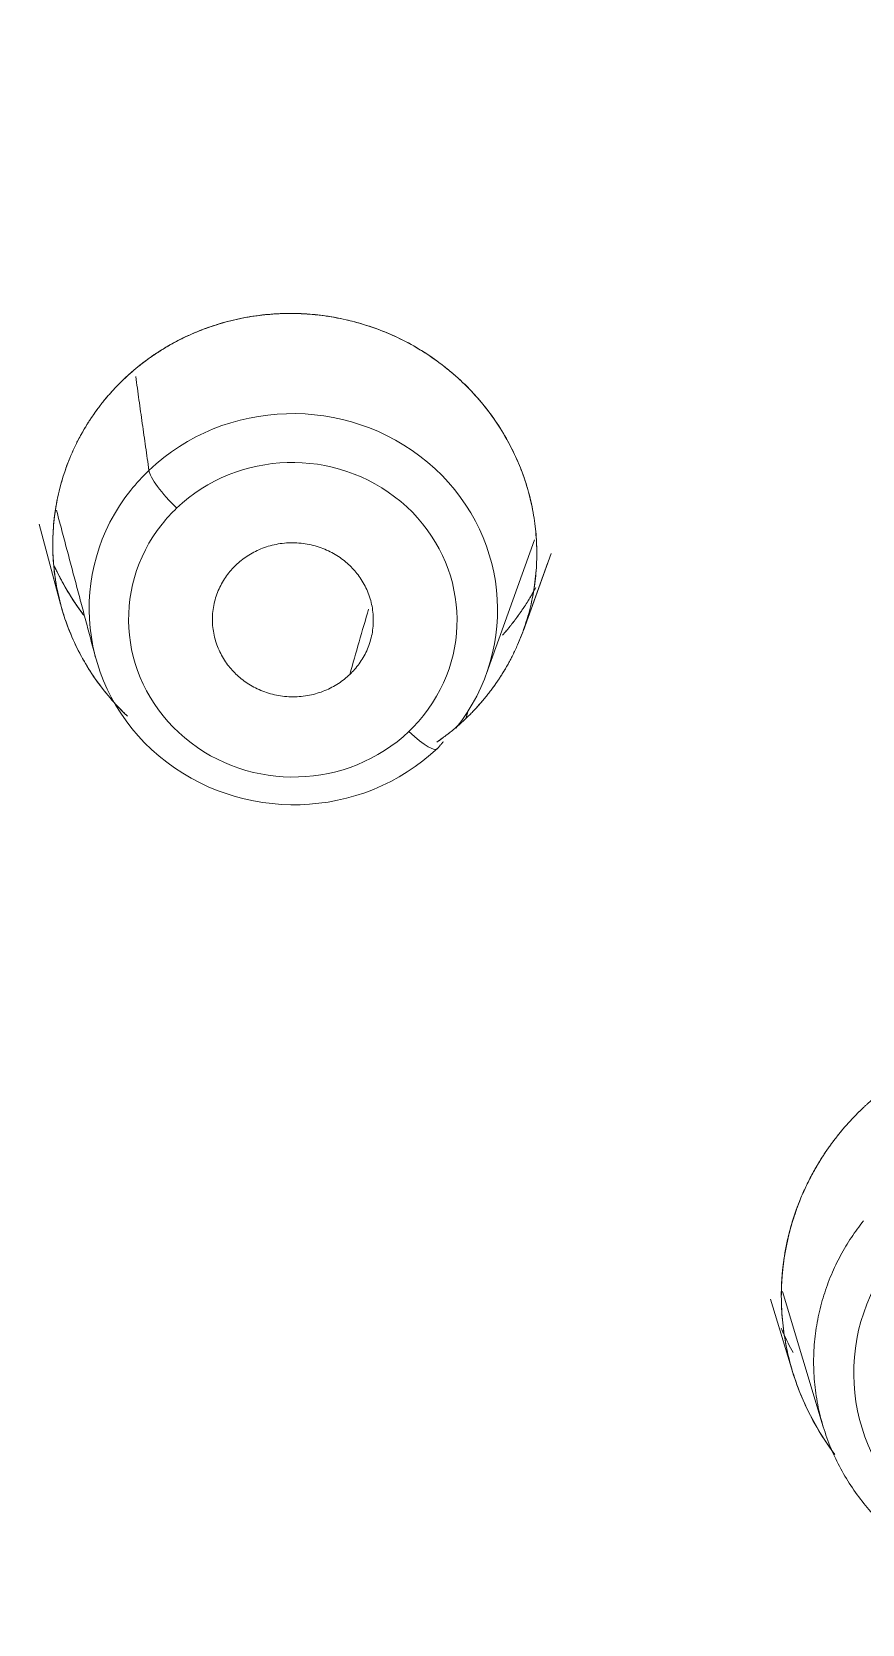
# Model space of a CAD drawing. Extents: x 5217 to 6345, y 0 to 827.
# Drawn here: x 5738.27 to 5744.47, y 501.82 to 513.7 of the extents above; entities that cross this region are included whole.
import ezdxf

# ---------------------------------------------------------------- set-up
doc = ezdxf.new("R2010")
doc.units = 0
doc.header["$LTSCALE"] = 30
doc.header["$MEASUREMENT"] = 0
doc.linetypes.add('HIDDEN2', pattern=[4.7625, 3.175, -1.5875])
doc.layers.add('1', color=7, linetype='CONTINUOUS')
doc.layers.add('2', color=1, linetype='HIDDEN2')

msp = doc.modelspace()

# ---------------------------------------------------------------- linework, layer by layer
at = {"layer": '1', "color": 7, "linetype": 'Continuous', "lineweight": 18}
for p, q in [((5738.33, 510.023), (5738.489, 509.427)), ((5738.33, 510.023), (5738.489, 509.427)), ((5741.666, 508.91), (5742.024, 509.908)), ((5741.939, 509.226), (5742.123, 509.738)), ((5741.941, 509.232), (5742.147, 509.806)), ((5741.53, 508.633), (5741.511, 508.574)), ((5741.511, 508.574), (5741.53, 508.633)), ((5741.511, 508.574), (5741.53, 508.633)), ((5741.53, 508.633), (5741.511, 508.574)), ((5743.873, 504.302), (5744.178, 503.294)), ((5743.785, 504.246), (5743.948, 503.706)), ((5743.785, 504.246), (5743.948, 503.706))]:
    msp.add_line(p, q, dxfattribs=at)
for centre, major_axis, ratio, start_param, end_param in [((5757.244, 496.519), (-59.628, 0), 0.953717, 3.141593, 6.283185), ((5757.244, 496.519), (-59.628, 0), 0.953717, 3.141593, 6.274276), ((5740.225, 509.39), (-1.522, 0.065), 0.957283, 2.532497, 5.538581), ((5740.225, 509.39), (-1.522, 0.065), 0.957283, 5.67409, 8.680174)]:
    msp.add_ellipse(centre, major_axis=major_axis, ratio=ratio, start_param=start_param, end_param=end_param, dxfattribs=at)
at = {"layer": '1', "color": 7, "linetype": 'Continuous', "lineweight": 13}
for centre, major_axis, ratio, start_param, end_param in [((5740.221, 509.311), (-1.224, 0.052), 0.957283, 2.532497, 5.538581), ((5740.225, 509.39), (-1.522, 0.065), 0.957283, 5.538581, 5.67409), ((5739.359, 510.23), (-0.207, 0.217), 0.212631, 0.288226, 1.772705), ((5740.221, 509.311), (-1.224, 0.052), 0.957283, 5.538581, 5.67409), ((5740.221, 509.311), (-1.224, 0.052), 0.957283, 5.67409, 8.680174), ((5740.221, 509.311), (-1.224, 0.052), 0.957283, 2.396988, 2.532497), ((5741.091, 508.565), (-0.207, 0.217), 0.212631, 1.772705, 3.257185), ((5745.93, 503.694), (-1.525, 0), 0.953717, 5.633913, 8.63938)]:
    msp.add_ellipse(centre, major_axis=major_axis, ratio=ratio, start_param=start_param, end_param=end_param, dxfattribs=at)
at = {"layer": '1', "color": 7, "linetype": 'Continuous', "lineweight": 18}
for points, knots in [([(5759.712, 439.668), (5760.292, 439.691), (5761.968, 439.78), (5764.735, 440.04), (5767.995, 440.52), (5771.222, 441.172), (5774.407, 441.992), (5777.54, 442.979), (5780.611, 444.129), (5783.61, 445.439), (5786.529, 446.905), (5789.359, 448.523), (5792.092, 450.287), (5794.718, 452.192), (5797.229, 454.232), (5799.619, 456.402), (5801.88, 458.694), (5804.005, 461.101), (5805.987, 463.617), (5807.821, 466.233), (5809.501, 468.942), (5811.021, 471.735), (5812.378, 474.604), (5813.566, 477.54), (5814.583, 480.534), (5815.426, 483.576), (5816.091, 486.659), (5816.577, 489.772), (5816.882, 492.905), (5817.005, 496.05), (5816.947, 499.196), (5816.706, 502.335), (5816.285, 505.456), (5815.684, 508.55), (5814.904, 511.608), (5813.949, 514.62), (5812.822, 517.578), (5811.525, 520.471), (5810.063, 523.292), (5808.44, 526.031), (5806.66, 528.681), (5804.731, 531.234), (5802.657, 533.681), (5800.444, 536.015), (5798.1, 538.229), (5795.631, 540.316), (5793.045, 542.27), (5790.35, 544.085), (5787.555, 545.755), (5784.667, 547.276), (5781.695, 548.643), (5778.649, 549.85), (5775.538, 550.896), (5772.371, 551.776), (5769.157, 552.489), (5765.908, 553.031), (5762.632, 553.401), (5759.34, 553.598), (5756.041, 553.622), (5752.746, 553.471), (5749.464, 553.148), (5746.207, 552.652), (5742.982, 551.986), (5739.802, 551.151), (5736.674, 550.149), (5733.609, 548.985), (5730.617, 547.661), (5727.705, 546.181), (5724.883, 544.551), (5722.16, 542.774), (5719.544, 540.857), (5717.043, 538.805), (5714.664, 536.624), (5712.415, 534.322), (5710.302, 531.904), (5708.333, 529.379), (5706.512, 526.755), (5704.847, 524.038), (5703.34, 521.238), (5701.998, 518.363), (5700.825, 515.422), (5699.823, 512.423), (5698.996, 509.377), (5698.347, 506.291), (5697.877, 503.176), (5697.588, 500.041), (5697.48, 496.896), (5697.555, 493.75), (5697.811, 490.612), (5698.249, 487.493), (5698.866, 484.402), (5699.661, 481.348), (5700.631, 478.34), (5701.774, 475.388), (5703.085, 472.5), (5704.562, 469.686), (5706.199, 466.954), (5707.991, 464.313), (5709.934, 461.769), (5712.021, 459.332), (5714.245, 457.008), (5716.601, 454.805), (5719.08, 452.73), (5721.676, 450.788), (5724.38, 448.985), (5727.184, 447.328), (5730.08, 445.82), (5733.058, 444.468), (5736.111, 443.274), (5739.227, 442.243), (5742.399, 441.377), (5745.616, 440.68), (5748.868, 440.153), (5751.926, 439.822), (5753.898, 439.702), (5754.776, 439.668)], [0, 0, 0, 0, 0.004702, 0.013606, 0.022511, 0.031416, 0.040321, 0.049226, 0.058131, 0.067035, 0.07594, 0.084844, 0.093748, 0.102652, 0.111556, 0.120459, 0.129362, 0.138265, 0.147168, 0.15607, 0.164972, 0.173874, 0.182775, 0.191676, 0.200577, 0.209478, 0.218378, 0.227279, 0.236179, 0.245079, 0.253978, 0.262878, 0.271778, 0.280678, 0.289578, 0.298478, 0.307379, 0.316279, 0.32518, 0.334081, 0.342982, 0.351884, 0.360785, 0.369687, 0.37859, 0.387493, 0.396396, 0.405299, 0.414202, 0.423106, 0.43201, 0.440914, 0.449818, 0.458723, 0.467628, 0.476532, 0.485437, 0.494342, 0.503247, 0.512152, 0.521057, 0.529962, 0.538867, 0.547772, 0.556677, 0.565582, 0.574486, 0.583391, 0.592295, 0.601199, 0.610103, 0.619007, 0.62791, 0.636813, 0.645716, 0.654619, 0.663521, 0.672423, 0.681325, 0.690226, 0.699127, 0.708028, 0.716929, 0.725829, 0.734729, 0.743629, 0.752529, 0.761429, 0.770329, 0.779229, 0.788129, 0.797029, 0.805929, 0.814829, 0.82373, 0.832631, 0.841532, 0.850433, 0.859334, 0.868236, 0.877138, 0.886041, 0.894944, 0.903847, 0.91275, 0.921653, 0.930557, 0.939461, 0.948365, 0.95727, 0.966174, 0.975079, 0.983983, 0.992888, 1, 1, 1, 1]), ([(5793.07, 451.033), (5793.622, 451.416), (5795.04, 452.443), (5797.228, 454.234), (5799.62, 456.401), (5801.88, 458.694), (5804.005, 461.101), (5805.987, 463.617), (5807.821, 466.233), (5809.501, 468.942), (5811.021, 471.735), (5812.378, 474.604), (5813.566, 477.54), (5814.583, 480.534), (5815.426, 483.576), (5816.091, 486.659), (5816.577, 489.772), (5816.882, 492.905), (5817.005, 496.05), (5816.947, 499.196), (5816.706, 502.335), (5816.285, 505.456), (5815.684, 508.55), (5814.904, 511.608), (5813.949, 514.62), (5812.822, 517.578), (5811.525, 520.471), (5810.063, 523.292), (5808.44, 526.031), (5806.66, 528.681), (5804.731, 531.234), (5802.657, 533.681), (5800.444, 536.015), (5798.1, 538.229), (5795.631, 540.316), (5793.045, 542.27), (5790.35, 544.085), (5787.555, 545.755), (5784.667, 547.276), (5781.695, 548.643), (5778.649, 549.85), (5775.538, 550.896), (5772.371, 551.776), (5769.157, 552.489), (5765.908, 553.031), (5762.632, 553.401), (5759.34, 553.598), (5756.041, 553.622), (5752.746, 553.471), (5749.464, 553.148), (5746.207, 552.652), (5742.982, 551.986), (5739.802, 551.151), (5736.674, 550.149), (5733.609, 548.985), (5730.617, 547.661), (5727.705, 546.181), (5724.883, 544.551), (5722.16, 542.774), (5719.544, 540.857), (5717.043, 538.805), (5714.664, 536.624), (5712.415, 534.322), (5710.302, 531.904), (5708.333, 529.379), (5706.512, 526.755), (5704.847, 524.038), (5703.34, 521.238), (5701.998, 518.363), (5700.825, 515.422), (5699.823, 512.423), (5698.996, 509.377), (5698.347, 506.291), (5697.877, 503.176), (5697.588, 500.041), (5697.48, 496.896), (5697.555, 493.75), (5697.811, 490.612), (5698.249, 487.493), (5698.866, 484.402), (5699.661, 481.348), (5700.631, 478.34), (5701.774, 475.388), (5703.085, 472.5), (5704.562, 469.686), (5706.199, 466.954), (5707.991, 464.313), (5709.934, 461.769), (5712.021, 459.332), (5714.246, 457.009), (5716.6, 454.804), (5719.085, 452.736), (5720.978, 451.284), (5722.066, 450.56), (5722.254, 450.437)], [0, 0, 0, 0, 0.006833, 0.017845, 0.028856, 0.039868, 0.050878, 0.061889, 0.072899, 0.083908, 0.094918, 0.105926, 0.116935, 0.127943, 0.138951, 0.149959, 0.160966, 0.171973, 0.18298, 0.193987, 0.204994, 0.216001, 0.227008, 0.238016, 0.249023, 0.26003, 0.271038, 0.282046, 0.293055, 0.304063, 0.315072, 0.326082, 0.337091, 0.348102, 0.359112, 0.370123, 0.381134, 0.392146, 0.403157, 0.414169, 0.425182, 0.436194, 0.447207, 0.45822, 0.469233, 0.480246, 0.491259, 0.502272, 0.513286, 0.524299, 0.535313, 0.546326, 0.557339, 0.568352, 0.579365, 0.590378, 0.601391, 0.612403, 0.623416, 0.634428, 0.645439, 0.656451, 0.667462, 0.678472, 0.689483, 0.700493, 0.711502, 0.722512, 0.73352, 0.744529, 0.755537, 0.766545, 0.777553, 0.78856, 0.799567, 0.810574, 0.821581, 0.832588, 0.843595, 0.854602, 0.865609, 0.876617, 0.887624, 0.898632, 0.90964, 0.920649, 0.931657, 0.942666, 0.953676, 0.964686, 0.975696, 0.986706, 0.997717, 1, 1, 1, 1]), ([(5738.96, 511.104), (5738.965, 511.109), (5738.976, 511.119), (5738.991, 511.133), (5739.007, 511.148), (5739.023, 511.162), (5739.039, 511.175), (5739.055, 511.189), (5739.072, 511.202), (5739.089, 511.216), (5739.105, 511.229), (5739.122, 511.241), (5739.14, 511.254), (5739.157, 511.266), (5739.174, 511.279), (5739.192, 511.291), (5739.21, 511.302), (5739.228, 511.314), (5739.265, 511.338), (5739.324, 511.372), (5739.404, 511.413), (5739.487, 511.451), (5739.6, 511.496), (5739.744, 511.54), (5739.922, 511.577), (5740.103, 511.596), (5740.283, 511.596), (5740.463, 511.58), (5740.641, 511.546), (5740.814, 511.495), (5740.983, 511.428), (5741.144, 511.344), (5741.297, 511.243), (5741.439, 511.13), (5741.569, 511.003), (5741.684, 510.867), (5741.783, 510.721), (5741.866, 510.569), (5741.934, 510.413), (5741.985, 510.253), (5742.02, 510.09), (5742.039, 509.926), (5742.043, 509.762), (5742.031, 509.599), (5742.003, 509.436), (5741.959, 509.277), (5741.909, 509.148), (5741.862, 509.047), (5741.823, 508.973), (5741.78, 508.901), (5741.742, 508.844), (5741.711, 508.801), (5741.688, 508.771), (5741.665, 508.741), (5741.641, 508.712), (5741.616, 508.683), (5741.591, 508.655), (5741.565, 508.627), (5741.539, 508.6), (5741.52, 508.583), (5741.511, 508.574)], [0, 0, 0, 0, 0.003829, 0.007655, 0.011479, 0.0153, 0.01912, 0.022939, 0.026758, 0.030576, 0.034394, 0.038213, 0.042033, 0.045854, 0.049678, 0.053504, 0.057333, 0.061165, 0.065001, 0.081212, 0.097393, 0.113578, 0.129803, 0.162058, 0.194284, 0.22618, 0.258049, 0.289767, 0.321447, 0.353367, 0.385057, 0.417194, 0.449368, 0.481817, 0.513779, 0.545408, 0.576994, 0.607913, 0.638542, 0.668623, 0.698587, 0.72838, 0.758009, 0.787814, 0.817555, 0.847659, 0.877728, 0.892948, 0.908129, 0.923313, 0.938544, 0.945399, 0.952238, 0.959065, 0.965885, 0.9727, 0.979515, 0.986334, 0.993161, 1, 1, 1, 1]), ([(5741.511, 508.574), (5741.516, 508.579), (5741.526, 508.588), (5741.541, 508.603), (5741.556, 508.618), (5741.57, 508.633), (5741.584, 508.648), (5741.599, 508.663), (5741.613, 508.679), (5741.626, 508.695), (5741.64, 508.711), (5741.653, 508.727), (5741.667, 508.743), (5741.68, 508.76), (5741.693, 508.776), (5741.705, 508.793), (5741.718, 508.81), (5741.743, 508.845), (5741.778, 508.898), (5741.822, 508.971), (5741.862, 509.046), (5741.908, 509.145), (5741.957, 509.271), (5742.001, 509.428), (5742.03, 509.593), (5742.043, 509.755), (5742.04, 509.914), (5742.023, 510.074), (5741.988, 510.242), (5741.938, 510.401), (5741.87, 510.561), (5741.782, 510.724), (5741.677, 510.875), (5741.587, 510.981), (5741.527, 511.044), (5741.475, 511.094), (5741.416, 511.147), (5741.352, 511.199), (5741.267, 511.263), (5741.147, 511.342), (5741.001, 511.418), (5740.863, 511.476), (5740.742, 511.517), (5740.604, 511.553), (5740.451, 511.581), (5740.276, 511.597), (5740.096, 511.595), (5739.912, 511.575), (5739.737, 511.539), (5739.596, 511.494), (5739.486, 511.451), (5739.402, 511.413), (5739.321, 511.37), (5739.257, 511.332), (5739.208, 511.301), (5739.175, 511.279), (5739.142, 511.256), (5739.11, 511.232), (5739.079, 511.208), (5739.048, 511.183), (5739.018, 511.157), (5738.989, 511.131), (5738.97, 511.113), (5738.96, 511.104)], [0, 0, 0, 0, 0.003739, 0.007484, 0.011235, 0.014993, 0.018756, 0.022526, 0.026301, 0.030083, 0.033871, 0.037665, 0.041466, 0.045272, 0.049085, 0.052904, 0.056729, 0.06056, 0.075999, 0.09143, 0.106853, 0.122268, 0.150975, 0.180456, 0.211036, 0.241983, 0.268857, 0.297483, 0.329152, 0.361441, 0.387523, 0.422985, 0.460422, 0.486195, 0.496887, 0.506753, 0.524396, 0.53908, 0.550633, 0.581109, 0.614943, 0.637459, 0.659935, 0.68237, 0.712844, 0.741959, 0.775216, 0.808085, 0.839602, 0.870203, 0.886568, 0.902948, 0.919342, 0.935752, 0.942979, 0.950184, 0.957366, 0.964527, 0.971666, 0.978782, 0.985877, 0.99295, 1, 1, 1, 1]), ([(5738.96, 511.104), (5738.965, 511.109), (5738.976, 511.119), (5738.991, 511.133), (5739.007, 511.148), (5739.023, 511.162), (5739.039, 511.175), (5739.055, 511.189), (5739.072, 511.202), (5739.089, 511.216), (5739.105, 511.229), (5739.122, 511.241), (5739.14, 511.254), (5739.157, 511.266), (5739.174, 511.279), (5739.192, 511.291), (5739.21, 511.302), (5739.228, 511.314), (5739.265, 511.338), (5739.324, 511.372), (5739.404, 511.413), (5739.487, 511.451), (5739.6, 511.496), (5739.744, 511.54), (5739.922, 511.577), (5740.103, 511.596), (5740.283, 511.596), (5740.463, 511.58), (5740.641, 511.546), (5740.814, 511.495), (5740.983, 511.428), (5741.144, 511.344), (5741.297, 511.243), (5741.439, 511.13), (5741.569, 511.003), (5741.684, 510.867), (5741.783, 510.721), (5741.866, 510.569), (5741.934, 510.413), (5741.985, 510.253), (5742.02, 510.09), (5742.039, 509.926), (5742.043, 509.762), (5742.031, 509.599), (5742.003, 509.436), (5741.959, 509.277), (5741.909, 509.148), (5741.862, 509.047), (5741.823, 508.973), (5741.78, 508.901), (5741.742, 508.844), (5741.711, 508.801), (5741.688, 508.771), (5741.665, 508.741), (5741.641, 508.712), (5741.616, 508.683), (5741.591, 508.655), (5741.565, 508.627), (5741.539, 508.6), (5741.52, 508.583), (5741.511, 508.574)], [0, 0, 0, 0, 0.003829, 0.007655, 0.011479, 0.0153, 0.01912, 0.022939, 0.026758, 0.030576, 0.034394, 0.038213, 0.042033, 0.045854, 0.049678, 0.053504, 0.057333, 0.061165, 0.065001, 0.081212, 0.097393, 0.113578, 0.129803, 0.162058, 0.194284, 0.22618, 0.258049, 0.289767, 0.321447, 0.353367, 0.385057, 0.417194, 0.449368, 0.481817, 0.513779, 0.545408, 0.576994, 0.607913, 0.638542, 0.668623, 0.698587, 0.72838, 0.758009, 0.787814, 0.817555, 0.847659, 0.877728, 0.892948, 0.908129, 0.923313, 0.938544, 0.945399, 0.952238, 0.959065, 0.965885, 0.9727, 0.979515, 0.986334, 0.993161, 1, 1, 1, 1]), ([(5741.511, 508.574), (5741.516, 508.579), (5741.526, 508.588), (5741.541, 508.603), (5741.556, 508.618), (5741.57, 508.633), (5741.584, 508.648), (5741.599, 508.663), (5741.613, 508.679), (5741.626, 508.695), (5741.64, 508.711), (5741.653, 508.727), (5741.667, 508.743), (5741.68, 508.76), (5741.693, 508.776), (5741.705, 508.793), (5741.718, 508.81), (5741.743, 508.845), (5741.778, 508.898), (5741.822, 508.971), (5741.862, 509.046), (5741.908, 509.145), (5741.957, 509.271), (5742.001, 509.428), (5742.03, 509.593), (5742.043, 509.755), (5742.04, 509.914), (5742.023, 510.074), (5741.988, 510.242), (5741.938, 510.401), (5741.87, 510.561), (5741.782, 510.724), (5741.677, 510.875), (5741.587, 510.981), (5741.527, 511.044), (5741.475, 511.094), (5741.416, 511.147), (5741.352, 511.199), (5741.267, 511.263), (5741.147, 511.342), (5741.001, 511.418), (5740.863, 511.476), (5740.742, 511.517), (5740.604, 511.553), (5740.451, 511.581), (5740.326, 511.592), (5740.197, 511.597), (5740.062, 511.593), (5739.885, 511.571), (5739.715, 511.532), (5739.578, 511.488), (5739.471, 511.444), (5739.39, 511.406), (5739.311, 511.365), (5739.248, 511.327), (5739.202, 511.297), (5739.169, 511.275), (5739.137, 511.252), (5739.106, 511.229), (5739.076, 511.205), (5739.046, 511.181), (5739.017, 511.156), (5738.988, 511.131), (5738.969, 511.113), (5738.96, 511.104)], [0, 0, 0, 0, 0.003739, 0.007484, 0.011235, 0.014992, 0.018756, 0.022525, 0.026301, 0.030083, 0.033871, 0.037665, 0.041466, 0.045272, 0.049085, 0.052904, 0.056729, 0.06056, 0.075999, 0.091429, 0.106852, 0.122267, 0.150974, 0.180455, 0.211035, 0.241982, 0.268856, 0.297481, 0.32915, 0.36144, 0.387522, 0.422983, 0.46042, 0.486192, 0.496884, 0.50675, 0.524393, 0.539077, 0.55063, 0.581106, 0.61494, 0.637456, 0.659931, 0.682366, 0.712841, 0.741956, 0.748803, 0.781092, 0.81296, 0.843726, 0.873532, 0.889485, 0.905448, 0.92142, 0.937402, 0.944442, 0.951461, 0.958459, 0.965435, 0.972391, 0.979325, 0.986238, 0.99313, 1, 1, 1, 1]), ([(5738.984, 508.596), (5738.983, 508.597), (5738.938, 508.639), (5738.855, 508.728), (5738.745, 508.87), (5738.65, 509.021), (5738.571, 509.181), (5738.509, 509.347), (5738.465, 509.516), (5738.437, 509.689), (5738.428, 509.863), (5738.436, 510.037), (5738.461, 510.208), (5738.504, 510.375), (5738.553, 510.51), (5738.601, 510.615), (5738.641, 510.692), (5738.685, 510.767), (5738.724, 510.826), (5738.756, 510.871), (5738.779, 510.902), (5738.803, 510.933), (5738.827, 510.963), (5738.853, 510.992), (5738.878, 511.021), (5738.905, 511.05), (5738.932, 511.077), (5738.951, 511.095), (5738.96, 511.104)], [0, 0, 0, 0, 0.00177, 0.064389, 0.127788, 0.190722, 0.253807, 0.316251, 0.379022, 0.441095, 0.503487, 0.565449, 0.627409, 0.689231, 0.751134, 0.782142, 0.813129, 0.844157, 0.875288, 0.889207, 0.903097, 0.916965, 0.930815, 0.944654, 0.958486, 0.972318, 0.986154, 1, 1, 1, 1]), ([(5738.984, 508.596), (5738.983, 508.597), (5738.938, 508.639), (5738.855, 508.728), (5738.745, 508.87), (5738.65, 509.021), (5738.571, 509.181), (5738.509, 509.347), (5738.465, 509.516), (5738.437, 509.689), (5738.428, 509.863), (5738.436, 510.037), (5738.461, 510.208), (5738.504, 510.375), (5738.553, 510.51), (5738.601, 510.615), (5738.641, 510.692), (5738.685, 510.767), (5738.724, 510.826), (5738.756, 510.871), (5738.779, 510.902), (5738.803, 510.933), (5738.827, 510.963), (5738.853, 510.992), (5738.878, 511.021), (5738.905, 511.05), (5738.932, 511.077), (5738.951, 511.095), (5738.96, 511.104)], [0, 0, 0, 0, 0.00177, 0.064389, 0.127788, 0.190722, 0.253807, 0.316251, 0.379022, 0.441095, 0.503487, 0.565449, 0.627409, 0.689231, 0.751134, 0.782142, 0.813129, 0.844157, 0.875288, 0.889207, 0.903097, 0.916965, 0.930815, 0.944654, 0.958486, 0.972318, 0.986154, 1, 1, 1, 1]), ([(5738.96, 511.104), (5738.955, 511.099), (5738.945, 511.09), (5738.93, 511.075), (5738.915, 511.059), (5738.9, 511.044), (5738.885, 511.028), (5738.87, 511.012), (5738.856, 510.996), (5738.842, 510.98), (5738.828, 510.964), (5738.814, 510.947), (5738.801, 510.93), (5738.787, 510.913), (5738.774, 510.896), (5738.761, 510.878), (5738.748, 510.861), (5738.723, 510.825), (5738.687, 510.77), (5738.642, 510.694), (5738.602, 510.616), (5738.555, 510.513), (5738.506, 510.382), (5738.463, 510.217), (5738.436, 510.044), (5738.43, 509.924), (5738.431, 509.814), (5738.436, 509.708), (5738.459, 509.541), (5738.504, 509.363), (5738.569, 509.185), (5738.651, 509.02), (5738.725, 508.901), (5738.791, 508.81), (5738.845, 508.743), (5738.911, 508.668), (5738.958, 508.62), (5738.985, 508.595), (5738.987, 508.593)], [0, 0, 0, 0, 0.007577, 0.015169, 0.022774, 0.030394, 0.038028, 0.045675, 0.053337, 0.061012, 0.068702, 0.076405, 0.084123, 0.091854, 0.0996, 0.107359, 0.115133, 0.122921, 0.154317, 0.185714, 0.217113, 0.248512, 0.307113, 0.367733, 0.431059, 0.495427, 0.495802, 0.549579, 0.608422, 0.676093, 0.745117, 0.810137, 0.870958, 0.892445, 0.929054, 0.961821, 0.99684, 1, 1, 1, 1]), ([(5738.96, 511.104), (5738.955, 511.099), (5738.945, 511.09), (5738.93, 511.075), (5738.915, 511.059), (5738.9, 511.044), (5738.885, 511.028), (5738.87, 511.012), (5738.856, 510.996), (5738.842, 510.98), (5738.828, 510.964), (5738.814, 510.947), (5738.801, 510.93), (5738.787, 510.913), (5738.774, 510.896), (5738.761, 510.878), (5738.748, 510.861), (5738.723, 510.825), (5738.687, 510.77), (5738.642, 510.694), (5738.602, 510.616), (5738.555, 510.513), (5738.506, 510.381), (5738.463, 510.217), (5738.436, 510.043), (5738.428, 509.873), (5738.436, 509.708), (5738.459, 509.541), (5738.504, 509.363), (5738.569, 509.185), (5738.651, 509.02), (5738.725, 508.901), (5738.791, 508.81), (5738.845, 508.743), (5738.911, 508.668), (5738.958, 508.62), (5738.985, 508.595), (5738.987, 508.593)], [0, 0, 0, 0, 0.007577, 0.015169, 0.022775, 0.030394, 0.038028, 0.045675, 0.053337, 0.061012, 0.068702, 0.076405, 0.084123, 0.091854, 0.0996, 0.10736, 0.115133, 0.122921, 0.154317, 0.185714, 0.217113, 0.248512, 0.307194, 0.367899, 0.431324, 0.495801, 0.549579, 0.608422, 0.676093, 0.745117, 0.810137, 0.870958, 0.892445, 0.929054, 0.961821, 0.99684, 1, 1, 1, 1]), ([(5738.664, 509.342), (5738.66, 509.348), (5738.633, 509.383), (5738.576, 509.465), (5738.506, 509.582), (5738.461, 509.671), (5738.442, 509.712)], [0, 0, 0, 0, 0.04962, 0.306435, 0.68831, 1, 1, 1, 1]), ([(5738.445, 509.706), (5738.445, 509.706), (5738.473, 509.645), (5738.527, 509.544), (5738.589, 509.448), (5738.616, 509.409)], [0, 0, 0, 0, 0.004052, 0.58471, 1, 1, 1, 1]), ([(5738.658, 509.35), (5738.655, 509.354), (5738.627, 509.391), (5738.576, 509.466), (5738.507, 509.58), (5738.465, 509.662), (5738.445, 509.706), (5738.445, 509.706)], [0, 0, 0, 0, 0.037966, 0.334477, 0.653989, 0.996527, 1, 1, 1, 1]), ([(5738.452, 509.691), (5738.457, 509.681), (5738.497, 509.598), (5738.561, 509.487), (5738.628, 509.391), (5738.65, 509.361)], [0, 0, 0, 0, 0.087266, 0.718003, 1, 1, 1, 1]), ([(5741.785, 509.195), (5741.787, 509.198), (5741.794, 509.206), (5741.806, 509.219), (5741.82, 509.235), (5741.833, 509.252), (5741.847, 509.269), (5741.86, 509.285), (5741.873, 509.302), (5741.886, 509.319), (5741.899, 509.337), (5741.911, 509.354), (5741.923, 509.371), (5741.935, 509.389), (5741.947, 509.407), (5741.959, 509.425), (5741.971, 509.443), (5741.982, 509.461), (5741.993, 509.48), (5742.002, 509.495), (5742.008, 509.505), (5742.01, 509.508)], [0, 0, 0, 0, 0.027183, 0.082544, 0.137876, 0.193188, 0.248487, 0.303784, 0.359087, 0.414404, 0.469744, 0.525117, 0.58053, 0.635993, 0.691514, 0.747102, 0.802765, 0.858512, 0.914351, 0.970291, 1, 1, 1, 1]), ([(5741.802, 509.215), (5741.806, 509.219), (5741.814, 509.229), (5741.828, 509.245), (5741.842, 509.263), (5741.856, 509.281), (5741.87, 509.299), (5741.884, 509.317), (5741.897, 509.335), (5741.924, 509.373), (5741.963, 509.43), (5742.003, 509.496), (5742.026, 509.538), (5742.034, 509.552)], [0, 0, 0, 0, 0.040118, 0.095522, 0.150961, 0.206445, 0.261983, 0.317586, 0.373264, 0.429025, 0.654453, 0.879317, 1, 1, 1, 1]), ([(5741.511, 508.574), (5741.506, 508.569), (5741.496, 508.56), (5741.481, 508.546), (5741.466, 508.532), (5741.45, 508.518), (5741.434, 508.505), (5741.418, 508.491), (5741.402, 508.478), (5741.386, 508.465), (5741.369, 508.453), (5741.353, 508.44), (5741.336, 508.428), (5741.319, 508.415), (5741.306, 508.406), (5741.298, 508.401), (5741.296, 508.399)], [0, 0, 0, 0, 0.07512, 0.15017, 0.225164, 0.300114, 0.375035, 0.449938, 0.524837, 0.599745, 0.674675, 0.749641, 0.824654, 0.899729, 0.974878, 1, 1, 1, 1]), ([(5741.511, 508.574), (5741.506, 508.569), (5741.496, 508.56), (5741.481, 508.546), (5741.466, 508.532), (5741.45, 508.518), (5741.434, 508.505), (5741.418, 508.491), (5741.402, 508.478), (5741.386, 508.465), (5741.369, 508.453), (5741.353, 508.44), (5741.336, 508.428), (5741.319, 508.415), (5741.306, 508.406), (5741.298, 508.401), (5741.296, 508.399)], [0, 0, 0, 0, 0.07512, 0.15017, 0.225164, 0.300114, 0.375035, 0.449938, 0.524837, 0.599745, 0.674675, 0.749641, 0.824654, 0.899729, 0.974878, 1, 1, 1, 1]), ([(5741.296, 508.399), (5741.304, 508.405), (5741.324, 508.418), (5741.354, 508.441), (5741.387, 508.466), (5741.419, 508.492), (5741.451, 508.519), (5741.481, 508.546), (5741.501, 508.565), (5741.511, 508.574)], [0, 0, 0, 0, 0.104024, 0.254501, 0.404518, 0.554075, 0.703174, 0.851815, 1, 1, 1, 1]), ([(5741.296, 508.399), (5741.304, 508.405), (5741.324, 508.418), (5741.354, 508.441), (5741.387, 508.466), (5741.419, 508.492), (5741.451, 508.519), (5741.481, 508.546), (5741.501, 508.565), (5741.511, 508.574)], [0, 0, 0, 0, 0.104024, 0.254501, 0.404518, 0.554075, 0.703174, 0.851815, 1, 1, 1, 1]), ([(5744.468, 505.665), (5744.473, 505.67), (5744.485, 505.68), (5744.501, 505.696), (5744.518, 505.711), (5744.536, 505.727), (5744.553, 505.742), (5744.571, 505.756), (5744.588, 505.771), (5744.606, 505.785), (5744.624, 505.799), (5744.643, 505.813), (5744.661, 505.827), (5744.68, 505.841), (5744.699, 505.854), (5744.718, 505.867), (5744.737, 505.88), (5744.756, 505.893), (5744.775, 505.905), (5744.818, 505.932), (5744.884, 505.971), (5744.977, 506.019), (5745.072, 506.063), (5745.201, 506.114), (5745.368, 506.166), (5745.574, 506.208), (5745.782, 506.23), (5745.992, 506.231), (5746.201, 506.212), (5746.407, 506.172), (5746.608, 506.112), (5746.802, 506.033), (5746.987, 505.936), (5747.16, 505.821), (5747.32, 505.691), (5747.465, 505.547), (5747.593, 505.391), (5747.703, 505.227), (5747.796, 505.055), (5747.869, 504.878), (5747.925, 504.697), (5747.962, 504.515), (5747.982, 504.331), (5747.983, 504.149), (5747.968, 503.967), (5747.935, 503.788), (5747.886, 503.614), (5747.831, 503.472), (5747.779, 503.361), (5747.735, 503.278), (5747.687, 503.198), (5747.644, 503.134), (5747.608, 503.084), (5747.582, 503.049), (5747.555, 503.015), (5747.528, 502.982), (5747.499, 502.949), (5747.47, 502.916), (5747.441, 502.885), (5747.41, 502.854), (5747.389, 502.833), (5747.379, 502.823)], [0, 0, 0, 0, 0.003631, 0.007259, 0.010886, 0.014512, 0.018137, 0.02176, 0.025384, 0.029007, 0.03263, 0.036254, 0.039879, 0.043505, 0.047133, 0.050762, 0.054393, 0.058027, 0.061664, 0.065304, 0.081618, 0.097916, 0.114227, 0.130583, 0.163215, 0.19572, 0.228152, 0.260563, 0.292982, 0.325262, 0.357788, 0.390013, 0.422564, 0.454788, 0.48701, 0.518942, 0.550664, 0.581891, 0.612722, 0.643238, 0.673268, 0.702955, 0.73237, 0.761631, 0.790788, 0.819844, 0.849043, 0.87802, 0.892931, 0.907835, 0.92278, 0.937811, 0.944778, 0.95172, 0.958641, 0.965546, 0.97244, 0.979327, 0.986213, 0.993103, 1, 1, 1, 1]), ([(5744.468, 505.665), (5744.473, 505.67), (5744.485, 505.68), (5744.501, 505.696), (5744.518, 505.711), (5744.536, 505.727), (5744.553, 505.742), (5744.571, 505.756), (5744.588, 505.771), (5744.606, 505.785), (5744.624, 505.799), (5744.643, 505.813), (5744.661, 505.827), (5744.68, 505.841), (5744.699, 505.854), (5744.718, 505.867), (5744.737, 505.88), (5744.756, 505.893), (5744.775, 505.905), (5744.818, 505.932), (5744.884, 505.971), (5744.977, 506.019), (5745.072, 506.063), (5745.201, 506.114), (5745.368, 506.166), (5745.574, 506.208), (5745.782, 506.23), (5745.992, 506.231), (5746.201, 506.212), (5746.407, 506.172), (5746.608, 506.112), (5746.802, 506.033), (5746.987, 505.936), (5747.16, 505.821), (5747.32, 505.691), (5747.465, 505.547), (5747.593, 505.391), (5747.703, 505.227), (5747.796, 505.055), (5747.869, 504.878), (5747.925, 504.697), (5747.962, 504.515), (5747.982, 504.331), (5747.983, 504.149), (5747.968, 503.967), (5747.935, 503.788), (5747.886, 503.614), (5747.831, 503.472), (5747.779, 503.361), (5747.735, 503.278), (5747.687, 503.198), (5747.644, 503.134), (5747.608, 503.084), (5747.582, 503.049), (5747.555, 503.015), (5747.528, 502.982), (5747.499, 502.949), (5747.47, 502.916), (5747.441, 502.885), (5747.41, 502.854), (5747.389, 502.833), (5747.379, 502.823)], [0, 0, 0, 0, 0.003631, 0.007259, 0.010886, 0.014512, 0.018137, 0.02176, 0.025384, 0.029007, 0.03263, 0.036254, 0.039879, 0.043505, 0.047133, 0.050762, 0.054393, 0.058027, 0.061664, 0.065304, 0.081618, 0.097916, 0.114227, 0.130583, 0.163215, 0.19572, 0.228152, 0.260563, 0.292982, 0.325262, 0.357788, 0.390013, 0.422564, 0.454788, 0.48701, 0.518942, 0.550664, 0.581891, 0.612722, 0.643238, 0.673268, 0.702955, 0.73237, 0.761631, 0.790788, 0.819844, 0.849043, 0.87802, 0.892931, 0.907835, 0.92278, 0.937811, 0.944778, 0.95172, 0.958641, 0.965546, 0.97244, 0.979327, 0.986213, 0.993103, 1, 1, 1, 1]), ([(5744.257, 503.097), (5744.217, 503.151), (5744.141, 503.264), (5744.046, 503.443), (5743.969, 503.63), (5743.914, 503.822), (5743.878, 504.018), (5743.862, 504.217), (5743.867, 504.417), (5743.893, 504.616), (5743.941, 504.812), (5743.997, 504.97), (5744.052, 505.093), (5744.098, 505.184), (5744.149, 505.271), (5744.193, 505.339), (5744.228, 505.389), (5744.252, 505.422), (5744.277, 505.454), (5744.302, 505.486), (5744.328, 505.517), (5744.355, 505.548), (5744.382, 505.578), (5744.41, 505.607), (5744.439, 505.636), (5744.458, 505.655), (5744.468, 505.665)], [0, 0, 0, 0, 0.071111, 0.143251, 0.213898, 0.284911, 0.355236, 0.426213, 0.497897, 0.569127, 0.640489, 0.712557, 0.748624, 0.784591, 0.820523, 0.856488, 0.870863, 0.885222, 0.899569, 0.913908, 0.928243, 0.942578, 0.956917, 0.971264, 0.985624, 1, 1, 1, 1]), ([(5744.257, 503.097), (5744.217, 503.151), (5744.141, 503.264), (5744.046, 503.443), (5743.969, 503.63), (5743.914, 503.822), (5743.878, 504.018), (5743.862, 504.217), (5743.867, 504.417), (5743.893, 504.616), (5743.941, 504.812), (5743.997, 504.97), (5744.052, 505.093), (5744.098, 505.184), (5744.149, 505.271), (5744.193, 505.339), (5744.228, 505.389), (5744.252, 505.422), (5744.277, 505.454), (5744.302, 505.486), (5744.328, 505.517), (5744.355, 505.548), (5744.382, 505.578), (5744.41, 505.607), (5744.439, 505.636), (5744.458, 505.655), (5744.468, 505.665)], [0, 0, 0, 0, 0.071111, 0.143251, 0.213898, 0.284911, 0.355236, 0.426213, 0.497897, 0.569127, 0.640489, 0.712557, 0.748624, 0.784591, 0.820523, 0.856488, 0.870863, 0.885222, 0.899569, 0.913908, 0.928243, 0.942578, 0.956917, 0.971264, 0.985624, 1, 1, 1, 1]), ([(5744.468, 505.665), (5744.463, 505.66), (5744.452, 505.649), (5744.436, 505.634), (5744.421, 505.618), (5744.405, 505.602), (5744.39, 505.586), (5744.375, 505.57), (5744.36, 505.553), (5744.345, 505.537), (5744.33, 505.52), (5744.316, 505.503), (5744.302, 505.485), (5744.288, 505.468), (5744.274, 505.45), (5744.26, 505.432), (5744.246, 505.414), (5744.233, 505.396), (5744.22, 505.378), (5744.192, 505.338), (5744.15, 505.274), (5744.099, 505.185), (5744.052, 505.094), (5743.998, 504.974), (5743.943, 504.82), (5743.896, 504.628), (5743.868, 504.425), (5743.862, 504.23), (5743.876, 504.041), (5743.907, 503.851), (5743.962, 503.65), (5744.046, 503.441), (5744.148, 503.251), (5744.228, 503.135), (5744.265, 503.086)], [0, 0, 0, 0, 0.00774, 0.015494, 0.023262, 0.031042, 0.038837, 0.046645, 0.054466, 0.062301, 0.070149, 0.078011, 0.085887, 0.093776, 0.101678, 0.109594, 0.117523, 0.125466, 0.133423, 0.141393, 0.177555, 0.213722, 0.249894, 0.28607, 0.353536, 0.423429, 0.496629, 0.57104, 0.631393, 0.697609, 0.774476, 0.852632, 0.934833, 1, 1, 1, 1]), ([(5744.468, 505.665), (5744.463, 505.66), (5744.452, 505.649), (5744.436, 505.634), (5744.421, 505.618), (5744.405, 505.602), (5744.39, 505.586), (5744.375, 505.57), (5744.36, 505.553), (5744.345, 505.537), (5744.33, 505.52), (5744.316, 505.503), (5744.302, 505.485), (5744.288, 505.468), (5744.274, 505.45), (5744.26, 505.432), (5744.246, 505.414), (5744.233, 505.396), (5744.22, 505.378), (5744.192, 505.338), (5744.15, 505.274), (5744.099, 505.185), (5744.052, 505.094), (5744, 504.977), (5743.947, 504.83), (5743.9, 504.648), (5743.871, 504.457), (5743.864, 504.312), (5743.866, 504.174), (5743.876, 504.041), (5743.907, 503.851), (5743.962, 503.65), (5744.046, 503.441), (5744.148, 503.251), (5744.228, 503.135), (5744.265, 503.086)], [0, 0, 0, 0, 0.00774, 0.015494, 0.023261, 0.031042, 0.038836, 0.046644, 0.054466, 0.0623, 0.070149, 0.078011, 0.085886, 0.093775, 0.101677, 0.109593, 0.117522, 0.125465, 0.133422, 0.141391, 0.177554, 0.213721, 0.249892, 0.286067, 0.349988, 0.416118, 0.485219, 0.555515, 0.571053, 0.631406, 0.697621, 0.774488, 0.852643, 0.934844, 1, 1, 1, 1]), ([(5743.864, 504.029), (5743.869, 504.016), (5743.897, 503.954), (5743.927, 503.893), (5743.952, 503.846)], [0, 0, 0, 0, 0.206298, 1, 1, 1, 1]), ([(5743.864, 504.028), (5743.87, 504.016), (5743.897, 503.954), (5743.927, 503.893), (5743.952, 503.846)], [0, 0, 0, 0, 0.202519, 1, 1, 1, 1])]:
    msp.add_open_spline(points, degree=3, knots=knots, dxfattribs=at)
for points, weights, knots in [([(5816.872, 496.519), (5816.872, 553.388), (5757.244, 553.388), (5697.616, 553.388), (5697.616, 496.519)], [1, 0.707106781187, 1, 0.707106781187, 1], [0, 0, 0, 0.5, 0.5, 1, 1, 1]), ([(5816.872, 496.519), (5816.872, 553.388), (5757.244, 553.388), (5698.144, 553.388), (5697.618, 497.026)], [1, 0.707106781187, 1, 0.708948655878, 0.996339416072], [0, 0, 0, 0.501577, 0.501577, 1, 1, 1]), ([(5739.797, 509.719), (5740.221, 510.123), (5740.646, 509.715), (5741.07, 509.308), (5740.646, 508.903)], [1, 0.707106781187, 1, 0.707106781187, 1], [0, 0, 0, 0.5, 0.5, 1, 1, 1]), ([(5740.646, 508.903), (5740.221, 508.499), (5739.797, 508.906), (5739.373, 509.314), (5739.797, 509.719)], [1, 0.707106781187, 1, 0.707106781187, 1], [0, 0, 0, 0.5, 0.5, 1, 1, 1]), ([(5747.22, 502.547), (5746.015, 501.398), (5744.731, 502.466), (5743.447, 503.534), (5744.477, 504.828)], [1, 0.730756595522, 1, 0.730756595522, 1], [0, 0, 0, 0.5, 0.5, 1, 1, 1])]:
    msp.add_rational_spline(points, weights, degree=2, knots=knots, dxfattribs=at)
at = {"layer": '1', "color": 7, "linetype": 'Continuous', "lineweight": 13}
for points, degree in [([(5739.148, 510.425), (5739.049, 511.125)], 1), ([(5740.786, 509.39), (5740.739, 509.228), (5740.692, 509.065), (5740.646, 508.903)], 3)]:
    msp.add_open_spline(points, degree=degree, dxfattribs=at)
at = {"layer": '1', "color": 7, "linetype": 'Continuous', "lineweight": 18}
for points in [[(5738.458, 510.128), (5738.75, 509.029)], [(5741.298, 508.348), (5741.344, 508.402)]]:
    msp.add_open_spline(points, degree=1, dxfattribs=at)
at = {"layer": '2', "color": 7, "linetype": 'Continuous', "lineweight": 18}
msp.add_ellipse((5757.244, 496.914), major_axis=(-59.996, 0), ratio=0.953717, start_param=4.712389, end_param=6.214512, dxfattribs=at)
msp.add_ellipse((5757.244, 496.914), major_axis=(-59.996, 0), ratio=0.953717, start_param=4.712389, end_param=6.214512, dxfattribs=at)
msp.add_open_spline([(5757.244, 554.617), (5756.109, 554.617), (5754.517, 554.574), (5752.166, 554.419), (5750.158, 554.228), (5747.771, 553.909), (5745.273, 553.475), (5742.673, 552.909), (5740.012, 552.206), (5737.319, 551.363), (5734.615, 550.377), (5731.92, 549.247), (5729.251, 547.974), (5726.621, 546.557), (5724.045, 545), (5721.533, 543.305), (5719.098, 541.476), (5716.75, 539.515), (5714.499, 537.429), (5712.354, 535.221), (5710.322, 532.897), (5708.407, 530.458), (5706.619, 527.907), (5704.965, 525.253), (5703.457, 522.51), (5702.1, 519.685), (5700.901, 516.787), (5699.864, 513.825), (5698.995, 510.808), (5698.291, 507.744), (5697.927, 505.566), (5697.762, 504.417), (5697.746, 504.306)], degree=3, knots=[0, 0, 0, 0, 0.03946, 0.05546, 0.082036, 0.109665, 0.13934, 0.170353, 0.202419, 0.23531, 0.268863, 0.302957, 0.337499, 0.372418, 0.407657, 0.44317, 0.47892, 0.514876, 0.551012, 0.587307, 0.623741, 0.660339, 0.697303, 0.734401, 0.77158, 0.808831, 0.846149, 0.883526, 0.920958, 0.958442, 0.995976, 1, 1, 1, 1], dxfattribs=at)
msp.add_open_spline([(5757.244, 554.617), (5756.109, 554.617), (5754.517, 554.574), (5752.166, 554.419), (5750.158, 554.228), (5747.771, 553.909), (5745.273, 553.475), (5742.673, 552.909), (5740.012, 552.206), (5737.319, 551.363), (5734.615, 550.377), (5731.92, 549.247), (5729.251, 547.974), (5726.621, 546.557), (5724.045, 545), (5721.533, 543.305), (5719.098, 541.476), (5716.75, 539.515), (5714.499, 537.429), (5712.354, 535.221), (5710.322, 532.897), (5708.407, 530.458), (5706.619, 527.907), (5704.965, 525.253), (5703.457, 522.51), (5702.1, 519.685), (5700.901, 516.787), (5699.864, 513.825), (5698.995, 510.808), (5698.291, 507.744), (5697.927, 505.566), (5697.762, 504.417), (5697.746, 504.306)], degree=3, knots=[0, 0, 0, 0, 0.03946, 0.05546, 0.082036, 0.109665, 0.13934, 0.170353, 0.202419, 0.23531, 0.268863, 0.302957, 0.337499, 0.372418, 0.407657, 0.44317, 0.47892, 0.514876, 0.551012, 0.587307, 0.623741, 0.660339, 0.697303, 0.734401, 0.77158, 0.808831, 0.846149, 0.883526, 0.920958, 0.958442, 0.995976, 1, 1, 1, 1], dxfattribs=at)
for points, weights, knots in [([(5816.793, 500.826), (5814.284, 534.77), (5781.748, 548.738), (5780.301, 549.359), (5778.822, 549.906), (5724.612, 569.95), (5702.172, 518.796), (5698.494, 510.411), (5697.736, 501.351)], [0.925008169637, 0.825553196241, 1, 0.999647191397, 1, 0.716378052159, 1, 0.939059780537, 0.904307311186], [0, 0, 0, 0.343999, 0.343999, 0.358407, 0.358407, 0.886526, 0.886526, 1, 1, 1]), ([(5778.822, 549.906), (5724.612, 569.95), (5702.172, 518.796), (5698.98, 511.52), (5697.983, 503.69)], [1, 0.716378052159, 1, 0.946687935418, 0.913417875706], [0, 0, 0, 0.841773, 0.841773, 1, 1, 1])]:
    msp.add_rational_spline(points, weights, degree=2, knots=knots, dxfattribs=at)

doc.saveas('drawing.dxf')
